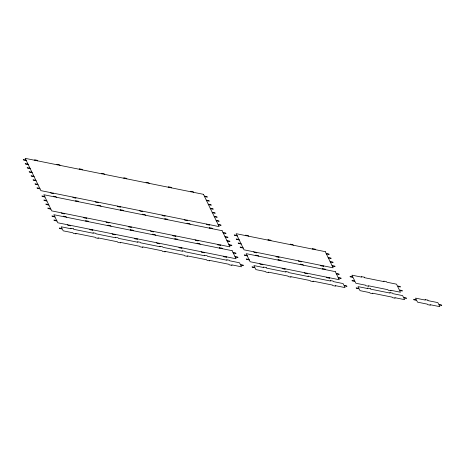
<?xml version="1.0" encoding="UTF-8"?>
<svg xmlns="http://www.w3.org/2000/svg" width="465" height="465" viewBox="0 0 465 465"><rect width="100%" height="100%" fill="white"/><g stroke="black" fill="none" stroke-linecap="round" stroke-linejoin="round"><path stroke-width="0.7" d="M26.034 160.105L23.25 159.542L23.494 160.047L26.278 160.611M204.304 196.091L207.088 196.654L207.338 197.154L204.548 196.596M27.999 164.145L25.215 163.581L25.459 164.087L28.243 164.651M206.268 200.124L209.052 200.688L209.297 201.194L206.512 200.63M29.963 168.179L27.179 167.621L27.423 168.121L30.208 168.685M208.233 204.164L211.017 204.728L211.261 205.234L208.477 204.67M31.928 172.219L29.138 171.655L29.388 172.16L32.172 172.724M210.197 208.204L212.982 208.762L213.226 209.267L210.442 208.704M33.887 176.252L31.103 175.694L31.347 176.2L34.137 176.758M212.156 212.238L214.946 212.801L215.19 213.307L212.406 212.743M35.852 180.292L33.067 179.728L33.311 180.234L36.096 180.798M214.121 216.277L216.905 216.835L217.155 217.341L214.365 216.777M37.816 184.332L35.032 183.768L35.276 184.274L38.06 184.832M216.086 220.311L218.87 220.875L219.114 221.381L216.33 220.817M39.781 188.366L36.997 187.802L37.241 188.308L40.025 188.871M218.05 224.351L220.834 224.915L221.078 225.415L218.294 224.857M44.71 196.497L41.92 195.934L42.17 196.439L44.954 197.003M222.979 232.483L225.763 233.041L226.007 233.546L223.223 232.988M237.022 235.447L234.232 234.883L234.482 235.389L237.266 235.953M326.157 253.437L328.941 254L329.185 254.506L326.401 253.942M46.669 200.537L43.884 199.973L44.129 200.479L46.919 201.037M224.938 236.516L227.728 237.08L227.972 237.586L225.188 237.022M238.981 239.481L236.197 238.923L236.441 239.423L239.231 239.987M328.116 257.476L330.906 258.034L331.15 258.54L328.366 257.976M48.633 204.571L45.849 204.007L46.093 204.513L48.877 205.077M226.903 240.556L229.687 241.12L229.937 241.62L227.147 241.062M240.946 243.52L238.161 242.957L238.406 243.462L241.19 244.026M330.08 261.51L332.864 262.074L333.114 262.58L330.324 262.016M50.598 208.611L47.814 208.047L48.058 208.553L50.842 209.111M228.867 244.59L231.651 245.154L231.895 245.66L229.111 245.096M242.91 247.554L240.126 246.996L240.37 247.496L243.154 248.06M332.045 265.55L334.829 266.108L335.073 266.614L332.289 266.056M54.73 216.475L51.946 215.911L52.19 216.417L54.975 216.981M233 252.46L235.784 253.018L236.028 253.524L233.244 252.966M247.043 255.425L244.259 254.861L244.503 255.366L247.287 255.93M336.178 273.414L338.962 273.978L339.206 274.484L336.422 273.92M56.695 220.515L53.911 219.951L54.155 220.457L56.939 221.015M234.965 256.494L237.749 257.058L237.993 257.564L235.209 257M249.007 259.458L246.223 258.9L246.467 259.4L249.252 259.964M338.142 277.454L340.926 278.012L341.171 278.518L338.386 277.954M325.57 269.683L325.326 269.177L322.536 268.613L322.786 269.119M329.493 277.756L329.743 278.262L326.953 277.698L326.709 277.192M315.543 249.705L315.299 249.199L312.515 248.636L312.759 249.141M323.402 265.852L323.646 266.358L320.862 265.794L320.618 265.288M303.285 265.184L303.041 264.678L300.256 264.114L300.5 264.62M307.214 273.257L307.458 273.763L304.674 273.199L304.43 272.693M293.264 245.206L293.02 244.7L290.23 244.137L290.48 244.642M301.117 261.353L301.361 261.859L298.577 261.295L298.332 260.789M281 260.685L280.755 260.179L277.971 259.615L278.215 260.121M284.929 268.758L285.173 269.264L282.389 268.7L282.145 268.195M270.979 240.707L270.735 240.202L267.95 239.638L268.195 240.143M278.831 256.854L279.076 257.36L276.291 256.796L276.047 256.291M258.72 256.186L258.47 255.68L255.686 255.122L255.93 255.622M262.644 264.26L262.888 264.765L260.104 264.201L259.859 263.702M248.694 236.208L248.45 235.703L245.665 235.145L245.909 235.645M256.552 252.356L256.796 252.861L254.012 252.297L253.762 251.798M222.392 248.723L222.148 248.217L219.358 247.659L219.608 248.165M226.316 256.796L226.565 257.302L223.775 256.738L223.531 256.238M212.366 228.745L212.121 228.239L209.337 227.681L209.581 228.187M220.224 244.892L220.468 245.398L217.684 244.84L217.44 244.334M193.696 192.353L193.452 191.853L190.667 191.289L190.912 191.795M209.407 224.653L209.651 225.159L206.867 224.595L206.617 224.089M200.107 244.224L199.863 243.724L197.079 243.16L197.323 243.666M204.036 252.303L204.28 252.803L201.496 252.245L201.252 251.739M190.086 224.246L189.842 223.746L187.052 223.183L187.302 223.688M197.939 240.399L198.183 240.899L195.399 240.341L195.155 239.835M171.411 187.86L171.167 187.354L168.382 186.791L168.626 187.296M187.122 220.154L187.366 220.66L184.582 220.096L184.338 219.59M177.822 239.731L177.578 239.225L174.794 238.661L175.038 239.167M181.751 247.804L181.995 248.31L179.211 247.746L178.967 247.241M167.801 219.753L167.557 219.248L164.773 218.684L165.017 219.189M175.654 235.9L175.898 236.406L173.114 235.842L172.87 235.337M149.131 183.361L148.881 182.855L146.097 182.292L146.341 182.797M164.837 215.655L165.081 216.161L162.297 215.597L162.053 215.097M155.543 235.232L155.293 234.726L152.508 234.162L152.753 234.668M159.466 243.305L159.71 243.811L156.926 243.247L156.682 242.742M145.516 215.254L145.272 214.749L142.488 214.185L142.732 214.691M153.374 231.401L153.619 231.907L150.834 231.343L150.584 230.838M126.846 178.862L126.602 178.357L123.812 177.793L124.062 178.298M142.552 211.156L142.802 211.662L140.012 211.098L139.767 210.599M133.257 230.733L133.013 230.227L130.223 229.664L130.473 230.169M137.187 238.807L137.431 239.312L134.647 238.748L134.397 238.243M123.237 210.755L122.987 210.25L120.203 209.686L120.447 210.192M131.089 226.903L131.333 227.408L128.549 226.844L128.305 226.339M104.561 174.363L104.317 173.858L101.533 173.3L101.777 173.8M120.272 206.663L120.516 207.163L117.732 206.605L117.482 206.1M110.972 226.234L110.728 225.728L107.944 225.17L108.188 225.67M114.902 234.308L115.146 234.813L112.361 234.25L112.117 233.744M100.952 206.257L100.707 205.751L97.917 205.193L98.167 205.693M108.804 222.404L109.048 222.909L106.264 222.346L106.02 221.846M82.276 169.865L82.032 169.359L79.248 168.801L79.492 169.306M97.987 202.165L98.231 202.67L95.447 202.106L95.203 201.601M88.687 221.735L88.443 221.23L85.659 220.672L85.903 221.177M92.616 229.809L92.861 230.315L90.076 229.751L89.832 229.251M78.666 201.758L78.422 201.252L75.638 200.694L75.882 201.2M86.519 217.905L86.769 218.411L83.979 217.853L83.735 217.347M59.997 165.366L59.747 164.866L56.963 164.302L57.207 164.808M75.702 197.666L75.946 198.171L73.162 197.608L72.918 197.102M66.408 217.236L66.158 216.737L63.374 216.173L63.618 216.678M70.331 225.316L70.581 225.816L67.791 225.258L67.547 224.752M56.381 197.259L56.137 196.759L53.353 196.195L53.597 196.701M64.24 213.412L64.484 213.912L61.7 213.354L61.45 212.848M37.712 160.873L37.467 160.367L34.677 159.803L34.927 160.309M53.417 193.167L53.667 193.673L50.877 193.109L50.633 192.603M203.443 194.324L25.174 158.338L40.885 190.638L219.155 226.618L203.443 194.324M222.119 230.716L43.849 194.73L51.702 210.878L229.972 246.863L222.119 230.716M325.297 251.67L236.162 233.68L244.015 249.827L333.149 267.817L325.297 251.67M364.246 277.192L361.462 276.629L361.706 277.134L351.959 275.164L352.819 276.931L350.029 276.367L350.279 276.873L353.063 277.436L354.778 280.97L351.993 280.407L352.238 280.912L355.027 281.47L355.882 283.237L365.635 285.208L365.879 285.713L368.664 286.271L368.42 285.772L387.915 289.707L388.165 290.207L390.949 290.77L390.705 290.265L400.452 292.235L399.592 290.468L402.376 291.032L402.132 290.526L399.348 289.962L397.627 286.428L400.417 286.992L400.167 286.487L397.383 285.929L396.523 284.162L386.775 282.191L386.531 281.685L383.747 281.127L383.991 281.633L364.49 277.692L364.246 277.192M232.14 250.693L53.87 214.708L57.8 222.781L236.069 258.767L232.14 250.693M335.317 271.647L246.183 253.657L250.112 261.731L339.247 279.721L335.317 271.647M266.236 267.602L263.446 267.038L263.696 267.544L253.942 265.573L254.803 267.34L252.018 266.776L252.263 267.282L255.047 267.846L255.907 269.613L265.66 271.577L265.904 272.083L268.689 272.647L268.445 272.141L287.94 276.076L288.184 276.582L290.974 277.146L290.724 276.64L310.225 280.575L310.469 281.081L313.253 281.645L313.009 281.139L332.51 285.074L332.754 285.58L335.538 286.138L335.294 285.638L345.042 287.603L344.181 285.836L346.971 286.399L346.721 285.894L343.937 285.336L343.077 283.569L333.329 281.598L333.085 281.093L330.301 280.535L330.545 281.034L311.044 277.099L310.8 276.594L308.016 276.036L308.26 276.541L288.765 272.6L288.515 272.101L285.731 271.537L285.975 272.042L266.48 268.107L266.236 267.602M427.864 300.152L425.08 299.588L425.324 300.094L415.576 298.123L416.437 299.89L413.652 299.326L413.897 299.832L416.681 300.396L417.541 302.163L427.289 304.127L427.533 304.633L430.323 305.197L430.073 304.691L439.826 306.662L438.966 304.895L441.75 305.459L441.506 304.953L438.722 304.389L437.861 302.622L428.114 300.657L427.864 300.152M370.355 288.643L367.571 288.079L367.815 288.585L358.062 286.62L358.922 288.381L356.138 287.823L356.382 288.329L359.166 288.887L360.026 290.654L369.78 292.625L370.024 293.124L372.808 293.688L372.564 293.183L392.059 297.123L392.309 297.623L395.093 298.187L394.849 297.681L404.597 299.652L403.736 297.885L406.52 298.449L406.276 297.943L403.492 297.379L402.632 295.612L392.884 293.648L392.634 293.142L389.85 292.578L390.094 293.084L370.599 289.149L370.355 288.643M73.54 228.821L70.756 228.263L71 228.768L61.246 226.798L62.107 228.565L59.322 228.001L59.567 228.507L62.351 229.071L63.211 230.838L72.964 232.802L73.208 233.308L75.993 233.872L75.749 233.366L95.244 237.301L95.494 237.807L98.278 238.371L98.034 237.865L117.529 241.8L117.773 242.306L120.557 242.864L120.313 242.364L139.814 246.299L140.058 246.799L142.842 247.363L142.598 246.857L162.099 250.792L162.343 251.298L165.127 251.861L164.883 251.356L184.378 255.291L184.622 255.797L187.412 256.36L187.163 255.855L206.663 259.79L206.908 260.295L209.692 260.859L209.448 260.354L228.949 264.289L229.193 264.794L231.977 265.358L231.733 264.852L241.48 266.817L240.62 265.05L243.41 265.614L243.16 265.108L240.376 264.55L239.516 262.783L229.768 260.813L229.524 260.307L226.74 259.749L226.984 260.249L207.483 256.314L207.239 255.808L204.455 255.25L204.699 255.756L185.204 251.815L184.954 251.315L182.17 250.751L182.414 251.257L162.919 247.322L162.674 246.816L159.884 246.252L160.134 246.758L140.633 242.823L140.389 242.317L137.605 241.754L137.849 242.259L118.348 238.324L118.104 237.818L115.32 237.255L115.564 237.76L96.069 233.825L95.819 233.32L93.035 232.762L93.279 233.261L73.784 229.326L73.54 228.821"/></g></svg>
